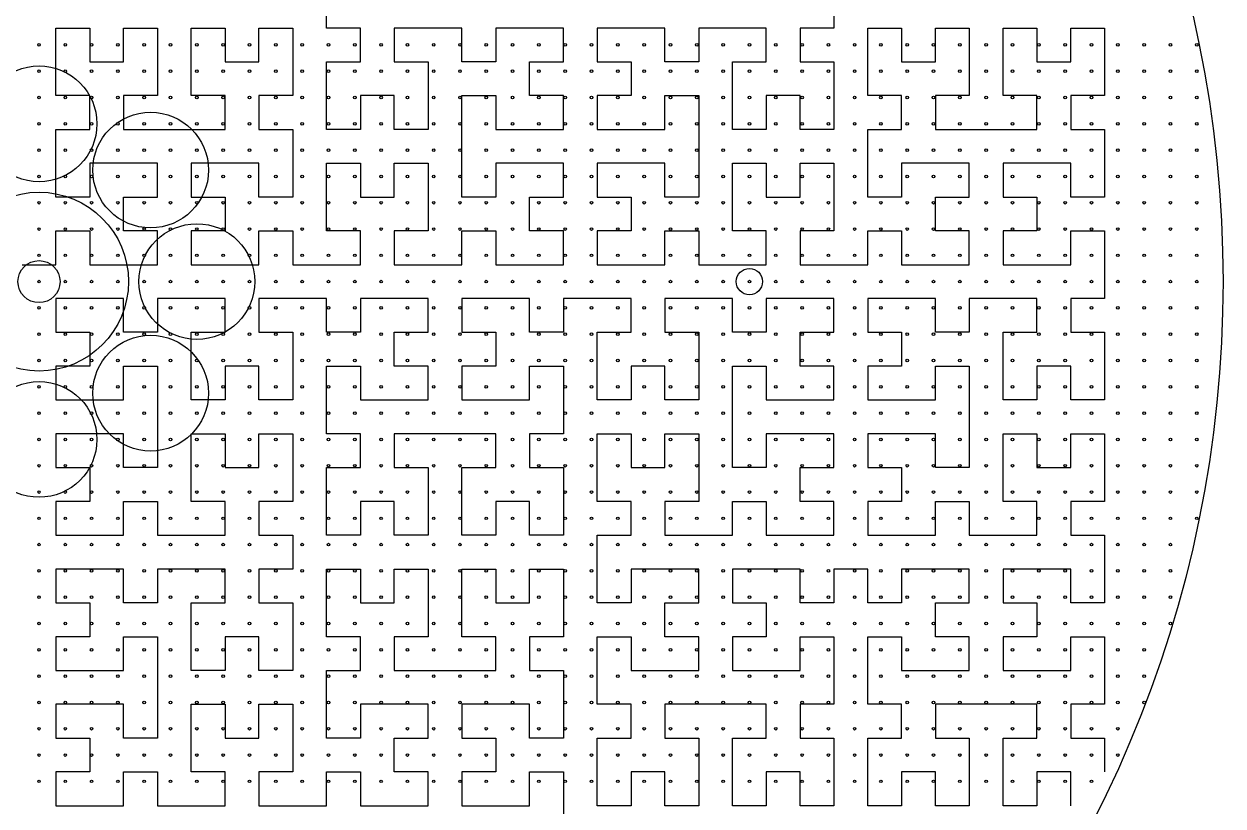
# Model space of a CAD drawing. Header units: metres. Extents: x -225 to 225, y -225 to 225.
# Drawn here: x -2.9 to 225, y -99.7 to 49 of the extents above; entities that cross this region are included whole.
import ezdxf

# ---------------------------------------------------------------- set-up
doc = ezdxf.new("R2010")
doc.units = ezdxf.units.M

msp = doc.modelspace()

# ---------------------------------------------------------------- linework, layer by layer
at = {"layer": 'CHANNELS'}
for p, q in [((54.64, 48.21), (54.64, 54.64)), ((151.07, 54.64), (151.07, 48.21)), ((3.21, 41.79), (3.21, 48.21)), ((3.21, 48.21), (9.64, 48.21)), ((9.64, 48.21), (9.64, 41.79)), ((16.07, 41.79), (16.07, 48.21)), ((16.07, 48.21), (22.5, 48.21)), ((22.5, 48.21), (22.5, 41.79)), ((28.93, 41.79), (28.93, 48.21)), ((28.93, 48.21), (35.36, 48.21)), ((35.36, 48.21), (35.36, 41.79)), ((41.79, 41.79), (41.79, 48.21)), ((41.79, 48.21), (48.21, 48.21)), ((48.21, 48.21), (48.21, 41.79)), ((61.07, 48.21), (54.64, 48.21)), ((61.07, 41.79), (61.07, 48.21)), ((73.93, 48.21), (67.5, 48.21)), ((67.5, 48.21), (67.5, 41.79)), ((80.36, 48.21), (73.93, 48.21)), ((80.36, 41.79), (80.36, 48.21)), ((93.21, 48.21), (86.79, 48.21)), ((86.79, 48.21), (86.79, 41.79)), ((99.64, 48.21), (93.21, 48.21)), ((99.64, 41.79), (99.64, 48.21)), ((112.5, 48.21), (106.07, 48.21)), ((106.07, 48.21), (106.07, 41.79)), ((118.93, 48.21), (112.5, 48.21)), ((118.93, 41.79), (118.93, 48.21)), ((131.79, 48.21), (125.36, 48.21)), ((125.36, 48.21), (125.36, 41.79)), ((138.21, 48.21), (131.79, 48.21)), ((138.21, 41.79), (138.21, 48.21)), ((151.07, 48.21), (144.64, 48.21)), ((144.64, 48.21), (144.64, 41.79)), ((157.5, 41.79), (157.5, 48.21)), ((157.5, 48.21), (163.93, 48.21)), ((163.93, 48.21), (163.93, 41.79)), ((170.36, 41.79), (170.36, 48.21)), ((170.36, 48.21), (176.79, 48.21)), ((176.79, 48.21), (176.79, 41.79)), ((183.21, 41.79), (183.21, 48.21)), ((183.21, 48.21), (189.64, 48.21)), ((189.64, 48.21), (189.64, 41.79)), ((196.07, 41.79), (196.07, 48.21)), ((196.07, 48.21), (202.5, 48.21)), ((202.5, 48.21), (202.5, 41.79)), ((3.21, 35.36), (3.21, 41.79)), ((9.64, 41.79), (16.07, 41.79)), ((22.5, 41.79), (22.5, 35.36)), ((28.93, 35.36), (28.93, 41.79)), ((35.36, 41.79), (41.79, 41.79)), ((48.21, 41.79), (48.21, 35.36)), ((54.64, 35.36), (54.64, 41.79)), ((54.64, 41.79), (61.07, 41.79)), ((67.5, 41.79), (73.93, 41.79)), ((73.93, 41.79), (73.93, 35.36)), ((86.79, 41.79), (80.36, 41.79)), ((93.21, 35.36), (93.21, 41.79)), ((93.21, 41.79), (99.64, 41.79)), ((106.07, 41.79), (112.5, 41.79)), ((112.5, 41.79), (112.5, 35.36)), ((125.36, 41.79), (118.93, 41.79)), ((131.79, 35.36), (131.79, 41.79)), ((131.79, 41.79), (138.21, 41.79)), ((144.64, 41.79), (151.07, 41.79)), ((151.07, 41.79), (151.07, 35.36)), ((157.5, 35.36), (157.5, 41.79)), ((163.93, 41.79), (170.36, 41.79)), ((176.79, 41.79), (176.79, 35.36)), ((183.21, 35.36), (183.21, 41.79)), ((189.64, 41.79), (196.07, 41.79)), ((202.5, 41.79), (202.5, 35.36)), ((9.64, 35.36), (3.21, 35.36)), ((9.64, 28.93), (9.64, 35.36)), ((22.5, 35.36), (16.07, 35.36)), ((16.07, 35.36), (16.07, 28.93)), ((35.36, 35.36), (28.93, 35.36)), ((35.36, 28.93), (35.36, 35.36)), ((48.21, 35.36), (41.79, 35.36)), ((41.79, 35.36), (41.79, 28.93)), ((54.64, 28.93), (54.64, 35.36)), ((67.5, 35.36), (61.07, 35.36)), ((61.07, 35.36), (61.07, 28.93)), ((67.5, 28.93), (67.5, 35.36)), ((73.93, 35.36), (73.93, 28.93)), ((80.36, 28.93), (80.36, 35.36)), ((80.36, 35.36), (86.79, 35.36)), ((86.79, 35.36), (86.79, 28.93)), ((99.64, 35.36), (93.21, 35.36)), ((99.64, 28.93), (99.64, 35.36)), ((112.5, 35.36), (106.07, 35.36)), ((106.07, 35.36), (106.07, 28.93)), ((118.93, 28.93), (118.93, 35.36)), ((118.93, 35.36), (125.36, 35.36)), ((125.36, 35.36), (125.36, 28.93)), ((131.79, 28.93), (131.79, 35.36)), ((144.64, 35.36), (138.21, 35.36)), ((138.21, 35.36), (138.21, 28.93)), ((144.64, 28.93), (144.64, 35.36)), ((151.07, 35.36), (151.07, 28.93)), ((163.93, 35.36), (157.5, 35.36)), ((163.93, 28.93), (163.93, 35.36)), ((176.79, 35.36), (170.36, 35.36)), ((170.36, 35.36), (170.36, 28.93)), ((189.64, 35.36), (183.21, 35.36)), ((189.64, 28.93), (189.64, 35.36)), ((202.5, 35.36), (196.07, 35.36)), ((196.07, 35.36), (196.07, 28.93)), ((3.21, 22.5), (3.21, 28.93)), ((3.21, 28.93), (9.64, 28.93)), ((16.07, 28.93), (22.5, 28.93)), ((22.5, 28.93), (28.93, 28.93)), ((28.93, 28.93), (35.36, 28.93)), ((41.79, 28.93), (48.21, 28.93)), ((48.21, 28.93), (48.21, 22.5)), ((61.07, 28.93), (54.64, 28.93)), ((73.93, 28.93), (67.5, 28.93)), ((80.36, 22.5), (80.36, 28.93)), ((86.79, 28.93), (93.21, 28.93)), ((93.21, 28.93), (99.64, 28.93)), ((106.07, 28.93), (112.5, 28.93)), ((112.5, 28.93), (118.93, 28.93)), ((125.36, 28.93), (125.36, 22.5)), ((138.21, 28.93), (131.79, 28.93)), ((151.07, 28.93), (144.64, 28.93)), ((157.5, 22.5), (157.5, 28.93)), ((157.5, 28.93), (163.93, 28.93)), ((170.36, 28.93), (176.79, 28.93)), ((176.79, 28.93), (183.21, 28.93)), ((183.21, 28.93), (189.64, 28.93)), ((196.07, 28.93), (202.5, 28.93)), ((202.5, 28.93), (202.5, 22.5)), ((3.21, 16.07), (3.21, 22.5)), ((16.07, 22.5), (9.64, 22.5)), ((9.64, 22.5), (9.64, 16.07)), ((22.5, 22.5), (16.07, 22.5)), ((22.5, 16.07), (22.5, 22.5)), ((35.36, 22.5), (28.93, 22.5)), ((28.93, 22.5), (28.93, 16.07)), ((41.79, 22.5), (35.36, 22.5)), ((41.79, 16.07), (41.79, 22.5)), ((48.21, 22.5), (48.21, 16.07)), ((54.64, 16.07), (54.64, 22.5)), ((54.64, 22.5), (61.07, 22.5)), ((61.07, 22.5), (61.07, 16.07)), ((67.5, 16.07), (67.5, 22.5)), ((67.5, 22.5), (73.93, 22.5)), ((73.93, 22.5), (73.93, 16.07)), ((80.36, 16.07), (80.36, 22.5)), ((93.21, 22.5), (86.79, 22.5)), ((86.79, 22.5), (86.79, 16.07)), ((99.64, 22.5), (93.21, 22.5)), ((99.64, 16.07), (99.64, 22.5)), ((112.5, 22.5), (106.07, 22.5)), ((106.07, 22.5), (106.07, 16.07)), ((118.93, 22.5), (112.5, 22.5)), ((118.93, 16.07), (118.93, 22.5)), ((125.36, 22.5), (125.36, 16.07)), ((131.79, 16.07), (131.79, 22.5)), ((131.79, 22.5), (138.21, 22.5)), ((138.21, 22.5), (138.21, 16.07)), ((144.64, 16.07), (144.64, 22.5)), ((144.64, 22.5), (151.07, 22.5)), ((151.07, 22.5), (151.07, 16.07)), ((157.5, 16.07), (157.5, 22.5)), ((170.36, 22.5), (163.93, 22.5)), ((163.93, 22.5), (163.93, 16.07)), ((176.79, 22.5), (170.36, 22.5)), ((176.79, 16.07), (176.79, 22.5)), ((189.64, 22.5), (183.21, 22.5)), ((183.21, 22.5), (183.21, 16.07)), ((196.07, 22.5), (189.64, 22.5)), ((196.07, 16.07), (196.07, 22.5)), ((202.5, 22.5), (202.5, 16.07)), ((9.64, 16.07), (3.21, 16.07)), ((16.07, 9.64), (16.07, 16.07)), ((16.07, 16.07), (22.5, 16.07)), ((28.93, 16.07), (35.36, 16.07)), ((35.36, 16.07), (35.36, 9.64)), ((48.21, 16.07), (41.79, 16.07)), ((54.64, 9.64), (54.64, 16.07)), ((61.07, 16.07), (67.5, 16.07)), ((73.93, 16.07), (73.93, 9.64)), ((86.79, 16.07), (80.36, 16.07)), ((93.21, 9.64), (93.21, 16.07)), ((93.21, 16.07), (99.64, 16.07)), ((106.07, 16.07), (112.5, 16.07)), ((112.5, 16.07), (112.5, 9.64)), ((125.36, 16.07), (118.93, 16.07)), ((131.79, 9.64), (131.79, 16.07)), ((138.21, 16.07), (144.64, 16.07)), ((151.07, 16.07), (151.07, 9.64)), ((163.93, 16.07), (157.5, 16.07)), ((170.36, 9.64), (170.36, 16.07)), ((170.36, 16.07), (176.79, 16.07)), ((183.21, 16.07), (189.64, 16.07)), ((189.64, 16.07), (189.64, 9.64)), ((202.5, 16.07), (196.07, 16.07)), ((3.21, 3.21), (3.21, 9.64)), ((3.21, 9.64), (9.64, 9.64)), ((9.64, 9.64), (9.64, 3.21)), ((22.5, 9.64), (16.07, 9.64)), ((22.5, 3.21), (22.5, 9.64)), ((35.36, 9.64), (28.93, 9.64)), ((28.93, 9.64), (28.93, 3.21)), ((41.79, 3.21), (41.79, 9.64)), ((41.79, 9.64), (48.21, 9.64)), ((48.21, 9.64), (48.21, 3.21)), ((61.07, 9.64), (54.64, 9.64)), ((61.07, 3.21), (61.07, 9.64)), ((73.93, 9.64), (67.5, 9.64)), ((67.5, 9.64), (67.5, 3.21)), ((80.36, 3.21), (80.36, 9.64)), ((80.36, 9.64), (86.79, 9.64)), ((86.79, 9.64), (86.79, 3.21)), ((99.64, 9.64), (93.21, 9.64)), ((99.64, 3.21), (99.64, 9.64)), ((112.5, 9.64), (106.07, 9.64)), ((106.07, 9.64), (106.07, 3.21)), ((118.93, 3.21), (118.93, 9.64)), ((118.93, 9.64), (125.36, 9.64)), ((125.36, 9.64), (125.36, 3.21)), ((138.21, 9.64), (131.79, 9.64)), ((138.21, 3.21), (138.21, 9.64)), ((151.07, 9.64), (144.64, 9.64)), ((144.64, 9.64), (144.64, 3.21)), ((157.5, 3.21), (157.5, 9.64)), ((157.5, 9.64), (163.93, 9.64)), ((163.93, 9.64), (163.93, 3.21)), ((176.79, 9.64), (170.36, 9.64)), ((176.79, 3.21), (176.79, 9.64)), ((189.64, 9.64), (183.21, 9.64)), ((183.21, 9.64), (183.21, 3.21)), ((196.07, 3.21), (196.07, 9.64)), ((196.07, 9.64), (202.5, 9.64)), ((202.5, 9.64), (202.5, 3.21)), ((-3.21, 3.21), (3.21, 3.21)), ((9.64, 3.21), (16.07, 3.21)), ((16.07, 3.21), (22.5, 3.21)), ((28.93, 3.21), (35.36, 3.21)), ((35.36, 3.21), (41.79, 3.21)), ((48.21, 3.21), (54.64, 3.21)), ((54.64, 3.21), (61.07, 3.21)), ((67.5, 3.21), (73.93, 3.21)), ((73.93, 3.21), (80.36, 3.21)), ((86.79, 3.21), (93.21, 3.21)), ((93.21, 3.21), (99.64, 3.21)), ((106.07, 3.21), (112.5, 3.21)), ((112.5, 3.21), (118.93, 3.21)), ((125.36, 3.21), (131.79, 3.21)), ((131.79, 3.21), (138.21, 3.21)), ((144.64, 3.21), (151.07, 3.21)), ((151.07, 3.21), (157.5, 3.21)), ((163.93, 3.21), (170.36, 3.21)), ((170.36, 3.21), (176.79, 3.21)), ((183.21, 3.21), (189.64, 3.21)), ((189.64, 3.21), (196.07, 3.21)), ((202.5, 3.21), (202.5, -3.21)), ((9.64, -3.21), (3.21, -3.21)), ((3.21, -3.21), (3.21, -9.64)), ((16.07, -3.21), (9.64, -3.21)), ((16.07, -9.64), (16.07, -3.21)), ((28.93, -3.21), (22.5, -3.21)), ((22.5, -3.21), (22.5, -9.64)), ((35.36, -3.21), (28.93, -3.21)), ((35.36, -9.64), (35.36, -3.21)), ((48.21, -3.21), (41.79, -3.21)), ((41.79, -3.21), (41.79, -9.64)), ((54.64, -3.21), (48.21, -3.21)), ((54.64, -9.64), (54.64, -3.21)), ((67.5, -3.21), (61.07, -3.21)), ((61.07, -3.21), (61.07, -9.64)), ((73.93, -3.21), (67.5, -3.21)), ((73.93, -9.64), (73.93, -3.21)), ((86.79, -3.21), (80.36, -3.21)), ((80.36, -3.21), (80.36, -9.64)), ((93.21, -3.21), (86.79, -3.21)), ((93.21, -9.64), (93.21, -3.21)), ((106.07, -3.21), (99.64, -3.21)), ((99.64, -3.21), (99.64, -9.64)), ((112.5, -3.21), (106.07, -3.21)), ((112.5, -9.64), (112.5, -3.21)), ((125.36, -3.21), (118.93, -3.21)), ((118.93, -3.21), (118.93, -9.64)), ((131.79, -3.21), (125.36, -3.21)), ((131.79, -9.64), (131.79, -3.21)), ((144.64, -3.21), (138.21, -3.21)), ((138.21, -3.21), (138.21, -9.64)), ((151.07, -3.21), (144.64, -3.21)), ((151.07, -9.64), (151.07, -3.21)), ((163.93, -3.21), (157.5, -3.21)), ((157.5, -3.21), (157.5, -9.64)), ((170.36, -3.21), (163.93, -3.21)), ((170.36, -9.64), (170.36, -3.21)), ((183.21, -3.21), (176.79, -3.21)), ((176.79, -3.21), (176.79, -9.64)), ((189.64, -3.21), (183.21, -3.21)), ((189.64, -9.64), (189.64, -3.21)), ((202.5, -3.21), (196.07, -3.21)), ((196.07, -3.21), (196.07, -9.64)), ((3.21, -9.64), (9.64, -9.64)), ((9.64, -9.64), (9.64, -16.07)), ((22.5, -9.64), (16.07, -9.64)), ((28.93, -16.07), (28.93, -9.64)), ((28.93, -9.64), (35.36, -9.64)), ((41.79, -9.64), (48.21, -9.64)), ((48.21, -9.64), (48.21, -16.07)), ((61.07, -9.64), (54.64, -9.64)), ((67.5, -16.07), (67.5, -9.64)), ((67.5, -9.64), (73.93, -9.64)), ((80.36, -9.64), (86.79, -9.64)), ((86.79, -9.64), (86.79, -16.07)), ((99.64, -9.64), (93.21, -9.64)), ((106.07, -16.07), (106.07, -9.64)), ((106.07, -9.64), (112.5, -9.64)), ((118.93, -9.64), (125.36, -9.64)), ((125.36, -9.64), (125.36, -16.07)), ((138.21, -9.64), (131.79, -9.64)), ((144.64, -16.07), (144.64, -9.64)), ((144.64, -9.64), (151.07, -9.64)), ((157.5, -9.64), (163.93, -9.64)), ((163.93, -9.64), (163.93, -16.07)), ((176.79, -9.64), (170.36, -9.64)), ((183.21, -16.07), (183.21, -9.64)), ((183.21, -9.64), (189.64, -9.64)), ((196.07, -9.64), (202.5, -9.64)), ((202.5, -9.64), (202.5, -16.07)), ((9.64, -16.07), (3.21, -16.07)), ((3.21, -16.07), (3.21, -22.5)), ((16.07, -22.5), (16.07, -16.07)), ((16.07, -16.07), (22.5, -16.07)), ((22.5, -16.07), (22.5, -22.5)), ((28.93, -22.5), (28.93, -16.07)), ((41.79, -16.07), (35.36, -16.07)), ((35.36, -16.07), (35.36, -22.5)), ((41.79, -22.5), (41.79, -16.07)), ((48.21, -16.07), (48.21, -22.5)), ((54.64, -22.5), (54.64, -16.07)), ((54.64, -16.07), (61.07, -16.07)), ((61.07, -16.07), (61.07, -22.5)), ((73.93, -16.07), (67.5, -16.07)), ((73.93, -22.5), (73.93, -16.07)), ((86.79, -16.07), (80.36, -16.07)), ((80.36, -16.07), (80.36, -22.5)), ((93.21, -22.5), (93.21, -16.07)), ((93.21, -16.07), (99.64, -16.07)), ((99.64, -16.07), (99.64, -22.5)), ((106.07, -22.5), (106.07, -16.07)), ((118.93, -16.07), (112.5, -16.07)), ((112.5, -16.07), (112.5, -22.5)), ((118.93, -22.5), (118.93, -16.07)), ((125.36, -16.07), (125.36, -22.5)), ((131.79, -22.5), (131.79, -16.07)), ((131.79, -16.07), (138.21, -16.07)), ((138.21, -16.07), (138.21, -22.5)), ((151.07, -16.07), (144.64, -16.07)), ((151.07, -22.5), (151.07, -16.07)), ((163.93, -16.07), (157.5, -16.07)), ((157.5, -16.07), (157.5, -22.5)), ((170.36, -22.5), (170.36, -16.07)), ((170.36, -16.07), (176.79, -16.07)), ((176.79, -16.07), (176.79, -22.5)), ((183.21, -22.5), (183.21, -16.07)), ((196.07, -16.07), (189.64, -16.07)), ((189.64, -16.07), (189.64, -22.5)), ((196.07, -22.5), (196.07, -16.07)), ((202.5, -16.07), (202.5, -22.5)), ((3.21, -22.5), (9.64, -22.5)), ((9.64, -22.5), (16.07, -22.5)), ((22.5, -22.5), (22.5, -28.93)), ((35.36, -22.5), (28.93, -22.5)), ((48.21, -22.5), (41.79, -22.5)), ((54.64, -28.93), (54.64, -22.5)), ((61.07, -22.5), (67.5, -22.5)), ((67.5, -22.5), (73.93, -22.5)), ((80.36, -22.5), (86.79, -22.5)), ((86.79, -22.5), (93.21, -22.5)), ((99.64, -22.5), (99.64, -28.93)), ((112.5, -22.5), (106.07, -22.5)), ((125.36, -22.5), (118.93, -22.5)), ((131.79, -28.93), (131.79, -22.5)), ((138.21, -22.5), (144.64, -22.5)), ((144.64, -22.5), (151.07, -22.5)), ((157.5, -22.5), (163.93, -22.5)), ((163.93, -22.5), (170.36, -22.5)), ((176.79, -22.5), (176.79, -28.93)), ((189.64, -22.5), (183.21, -22.5)), ((202.5, -22.5), (196.07, -22.5)), ((9.64, -28.93), (3.21, -28.93)), ((3.21, -28.93), (3.21, -35.36)), ((16.07, -28.93), (9.64, -28.93)), ((16.07, -35.36), (16.07, -28.93)), ((22.5, -28.93), (22.5, -35.36)), ((28.93, -35.36), (28.93, -28.93)), ((28.93, -28.93), (35.36, -28.93)), ((35.36, -28.93), (35.36, -35.36)), ((41.79, -35.36), (41.79, -28.93)), ((41.79, -28.93), (48.21, -28.93)), ((48.21, -28.93), (48.21, -35.36)), ((61.07, -28.93), (54.64, -28.93)), ((61.07, -35.36), (61.07, -28.93)), ((73.93, -28.93), (67.5, -28.93)), ((67.5, -28.93), (67.5, -35.36)), ((80.36, -28.93), (73.93, -28.93)), ((86.79, -28.93), (80.36, -28.93)), ((86.79, -35.36), (86.79, -28.93)), ((99.64, -28.93), (93.21, -28.93)), ((93.21, -28.93), (93.21, -35.36)), ((106.07, -35.36), (106.07, -28.93)), ((106.07, -28.93), (112.5, -28.93)), ((112.5, -28.93), (112.5, -35.36)), ((118.93, -35.36), (118.93, -28.93)), ((118.93, -28.93), (125.36, -28.93)), ((125.36, -28.93), (125.36, -35.36)), ((131.79, -35.36), (131.79, -28.93)), ((144.64, -28.93), (138.21, -28.93)), ((138.21, -28.93), (138.21, -35.36)), ((151.07, -28.93), (144.64, -28.93)), ((151.07, -35.36), (151.07, -28.93)), ((163.93, -28.93), (157.5, -28.93)), ((157.5, -28.93), (157.5, -35.36)), ((170.36, -28.93), (163.93, -28.93)), ((170.36, -35.36), (170.36, -28.93)), ((176.79, -28.93), (176.79, -35.36)), ((183.21, -35.36), (183.21, -28.93)), ((183.21, -28.93), (189.64, -28.93)), ((189.64, -28.93), (189.64, -35.36)), ((196.07, -35.36), (196.07, -28.93)), ((196.07, -28.93), (202.5, -28.93)), ((202.5, -28.93), (202.5, -35.36)), ((3.21, -35.36), (9.64, -35.36)), ((9.64, -35.36), (9.64, -41.79)), ((22.5, -35.36), (16.07, -35.36)), ((28.93, -41.79), (28.93, -35.36)), ((35.36, -35.36), (41.79, -35.36)), ((48.21, -35.36), (48.21, -41.79)), ((54.64, -41.79), (54.64, -35.36)), ((54.64, -35.36), (61.07, -35.36)), ((67.5, -35.36), (73.93, -35.36)), ((73.93, -35.36), (73.93, -41.79)), ((80.36, -41.79), (80.36, -35.36)), ((80.36, -35.36), (86.79, -35.36)), ((93.21, -35.36), (99.64, -35.36)), ((99.64, -35.36), (99.64, -41.79)), ((106.07, -41.79), (106.07, -35.36)), ((112.5, -35.36), (118.93, -35.36)), ((125.36, -35.36), (125.36, -41.79)), ((138.21, -35.36), (131.79, -35.36)), ((144.64, -41.79), (144.64, -35.36)), ((144.64, -35.36), (151.07, -35.36)), ((157.5, -35.36), (163.93, -35.36)), ((163.93, -35.36), (163.93, -41.79)), ((176.79, -35.36), (170.36, -35.36)), ((183.21, -41.79), (183.21, -35.36)), ((189.64, -35.36), (196.07, -35.36)), ((202.5, -35.36), (202.5, -41.79)), ((9.64, -41.79), (3.21, -41.79)), ((3.21, -41.79), (3.21, -48.21)), ((16.07, -48.21), (16.07, -41.79)), ((16.07, -41.79), (22.5, -41.79)), ((22.5, -41.79), (22.5, -48.21)), ((35.36, -41.79), (28.93, -41.79)), ((35.36, -48.21), (35.36, -41.79)), ((48.21, -41.79), (41.79, -41.79)), ((41.79, -41.79), (41.79, -48.21)), ((54.64, -48.21), (54.64, -41.79)), ((67.5, -41.79), (61.07, -41.79)), ((61.07, -41.79), (61.07, -48.21)), ((67.5, -48.21), (67.5, -41.79)), ((73.93, -41.79), (73.93, -48.21)), ((80.36, -48.21), (80.36, -41.79)), ((93.21, -41.79), (86.79, -41.79)), ((86.79, -41.79), (86.79, -48.21)), ((93.21, -48.21), (93.21, -41.79)), ((99.64, -41.79), (99.64, -48.21)), ((112.5, -41.79), (106.07, -41.79)), ((112.5, -48.21), (112.5, -41.79)), ((125.36, -41.79), (118.93, -41.79)), ((118.93, -41.79), (118.93, -48.21)), ((131.79, -48.21), (131.79, -41.79)), ((131.79, -41.79), (138.21, -41.79)), ((138.21, -41.79), (138.21, -48.21)), ((151.07, -41.79), (144.64, -41.79)), ((151.07, -48.21), (151.07, -41.79)), ((163.93, -41.79), (157.5, -41.79)), ((157.5, -41.79), (157.5, -48.21)), ((170.36, -48.21), (170.36, -41.79)), ((170.36, -41.79), (176.79, -41.79)), ((176.79, -41.79), (176.79, -48.21)), ((189.64, -41.79), (183.21, -41.79)), ((189.64, -48.21), (189.64, -41.79)), ((202.5, -41.79), (196.07, -41.79)), ((196.07, -41.79), (196.07, -48.21)), ((3.21, -48.21), (9.64, -48.21)), ((9.64, -48.21), (16.07, -48.21)), ((22.5, -48.21), (28.93, -48.21)), ((28.93, -48.21), (35.36, -48.21)), ((41.79, -48.21), (48.21, -48.21)), ((48.21, -48.21), (48.21, -54.64)), ((61.07, -48.21), (54.64, -48.21)), ((73.93, -48.21), (67.5, -48.21)), ((86.79, -48.21), (80.36, -48.21)), ((99.64, -48.21), (93.21, -48.21)), ((106.07, -54.64), (106.07, -48.21)), ((106.07, -48.21), (112.5, -48.21)), ((118.93, -48.21), (125.36, -48.21)), ((125.36, -48.21), (131.79, -48.21)), ((138.21, -48.21), (144.64, -48.21)), ((144.64, -48.21), (151.07, -48.21)), ((157.5, -48.21), (163.93, -48.21)), ((163.93, -48.21), (170.36, -48.21)), ((176.79, -48.21), (183.21, -48.21)), ((183.21, -48.21), (189.64, -48.21)), ((196.07, -48.21), (202.5, -48.21)), ((202.5, -48.21), (202.5, -54.64)), ((9.64, -54.64), (3.21, -54.64)), ((3.21, -54.64), (3.21, -61.07)), ((16.07, -54.64), (9.64, -54.64)), ((16.07, -61.07), (16.07, -54.64)), ((28.93, -54.64), (22.5, -54.64)), ((22.5, -54.64), (22.5, -61.07)), ((35.36, -54.64), (28.93, -54.64)), ((35.36, -61.07), (35.36, -54.64)), ((48.21, -54.64), (41.79, -54.64)), ((41.79, -54.64), (41.79, -61.07)), ((54.64, -61.07), (54.64, -54.64)), ((54.64, -54.64), (61.07, -54.64)), ((61.07, -54.64), (61.07, -61.07)), ((67.5, -61.07), (67.5, -54.64)), ((67.5, -54.64), (73.93, -54.64)), ((73.93, -54.64), (73.93, -61.07)), ((80.36, -61.07), (80.36, -54.64)), ((80.36, -54.64), (86.79, -54.64)), ((86.79, -54.64), (86.79, -61.07)), ((93.21, -61.07), (93.21, -54.64)), ((93.21, -54.64), (99.64, -54.64)), ((99.64, -54.64), (99.64, -61.07)), ((106.07, -61.07), (106.07, -54.64)), ((118.93, -54.64), (112.5, -54.64)), ((112.5, -54.64), (112.5, -61.07)), ((125.36, -54.64), (118.93, -54.64)), ((125.36, -61.07), (125.36, -54.64)), ((138.21, -54.64), (131.79, -54.64)), ((131.79, -54.64), (131.79, -61.07)), ((144.64, -54.64), (138.21, -54.64)), ((144.64, -61.07), (144.64, -54.64)), ((157.5, -54.64), (151.07, -54.64)), ((151.07, -54.64), (151.07, -61.07)), ((157.5, -61.07), (157.5, -54.64)), ((170.36, -54.64), (163.93, -54.64)), ((163.93, -54.64), (163.93, -61.07)), ((176.79, -54.64), (170.36, -54.64)), ((176.79, -61.07), (176.79, -54.64)), ((189.64, -54.64), (183.21, -54.64)), ((183.21, -54.64), (183.21, -61.07)), ((196.07, -54.64), (189.64, -54.64)), ((196.07, -61.07), (196.07, -54.64)), ((202.5, -54.64), (202.5, -61.07)), ((3.21, -61.07), (9.64, -61.07)), ((9.64, -61.07), (9.64, -67.5)), ((22.5, -61.07), (16.07, -61.07)), ((28.93, -67.5), (28.93, -61.07)), ((28.93, -61.07), (35.36, -61.07)), ((41.79, -61.07), (48.21, -61.07)), ((48.21, -61.07), (48.21, -67.5)), ((54.64, -67.5), (54.64, -61.07)), ((61.07, -61.07), (67.5, -61.07)), ((73.93, -61.07), (73.93, -67.5)), ((80.36, -67.5), (80.36, -61.07)), ((86.79, -61.07), (93.21, -61.07)), ((99.64, -61.07), (99.64, -67.5)), ((112.5, -61.07), (106.07, -61.07)), ((118.93, -67.5), (118.93, -61.07)), ((118.93, -61.07), (125.36, -61.07)), ((131.79, -61.07), (138.21, -61.07)), ((138.21, -61.07), (138.21, -67.5)), ((151.07, -61.07), (144.64, -61.07)), ((163.93, -61.07), (157.5, -61.07)), ((170.36, -67.5), (170.36, -61.07)), ((170.36, -61.07), (176.79, -61.07)), ((183.21, -61.07), (189.64, -61.07)), ((189.64, -61.07), (189.64, -67.5)), ((202.5, -61.07), (196.07, -61.07)), ((9.64, -67.5), (3.21, -67.5)), ((3.21, -67.5), (3.21, -73.93)), ((16.07, -73.93), (16.07, -67.5)), ((16.07, -67.5), (22.5, -67.5)), ((22.5, -67.5), (22.5, -73.93)), ((28.93, -73.93), (28.93, -67.5)), ((41.79, -67.5), (35.36, -67.5)), ((35.36, -67.5), (35.36, -73.93)), ((41.79, -73.93), (41.79, -67.5)), ((48.21, -67.5), (48.21, -73.93)), ((61.07, -67.5), (54.64, -67.5)), ((61.07, -73.93), (61.07, -67.5)), ((73.93, -67.5), (67.5, -67.5)), ((67.5, -67.5), (67.5, -73.93)), ((86.79, -67.5), (80.36, -67.5)), ((86.79, -73.93), (86.79, -67.5)), ((99.64, -67.5), (93.21, -67.5)), ((93.21, -67.5), (93.21, -73.93)), ((106.07, -73.93), (106.07, -67.5)), ((106.07, -67.5), (112.5, -67.5)), ((112.5, -67.5), (112.5, -73.93)), ((125.36, -67.5), (118.93, -67.5)), ((125.36, -73.93), (125.36, -67.5)), ((138.21, -67.5), (131.79, -67.5)), ((131.79, -67.5), (131.79, -73.93)), ((144.64, -73.93), (144.64, -67.5)), ((144.64, -67.5), (151.07, -67.5)), ((151.07, -67.5), (151.07, -73.93)), ((157.5, -73.93), (157.5, -67.5)), ((157.5, -67.5), (163.93, -67.5)), ((163.93, -67.5), (163.93, -73.93)), ((176.79, -67.5), (170.36, -67.5)), ((176.79, -73.93), (176.79, -67.5)), ((189.64, -67.5), (183.21, -67.5)), ((183.21, -67.5), (183.21, -73.93)), ((196.07, -73.93), (196.07, -67.5)), ((196.07, -67.5), (202.5, -67.5)), ((202.5, -67.5), (202.5, -73.93)), ((3.21, -73.93), (9.64, -73.93)), ((9.64, -73.93), (16.07, -73.93)), ((22.5, -73.93), (22.5, -80.36)), ((35.36, -73.93), (28.93, -73.93)), ((48.21, -73.93), (41.79, -73.93)), ((54.64, -80.36), (54.64, -73.93)), ((54.64, -73.93), (61.07, -73.93)), ((67.5, -73.93), (73.93, -73.93)), ((73.93, -73.93), (80.36, -73.93)), ((80.36, -73.93), (86.79, -73.93)), ((93.21, -73.93), (99.64, -73.93)), ((99.64, -73.93), (99.64, -80.36)), ((106.07, -80.36), (106.07, -73.93)), ((112.5, -73.93), (118.93, -73.93)), ((118.93, -73.93), (125.36, -73.93)), ((131.79, -73.93), (138.21, -73.93)), ((138.21, -73.93), (144.64, -73.93)), ((151.07, -73.93), (151.07, -80.36)), ((157.5, -80.36), (157.5, -73.93)), ((163.93, -73.93), (170.36, -73.93)), ((170.36, -73.93), (176.79, -73.93)), ((183.21, -73.93), (189.64, -73.93)), ((189.64, -73.93), (196.07, -73.93)), ((202.5, -73.93), (202.5, -80.36)), ((9.64, -80.36), (3.21, -80.36)), ((3.21, -80.36), (3.21, -86.79)), ((16.07, -80.36), (9.64, -80.36)), ((16.07, -86.79), (16.07, -80.36)), ((22.5, -80.36), (22.5, -86.79)), ((28.93, -86.79), (28.93, -80.36)), ((28.93, -80.36), (35.36, -80.36)), ((35.36, -80.36), (35.36, -86.79)), ((41.79, -86.79), (41.79, -80.36)), ((41.79, -80.36), (48.21, -80.36)), ((48.21, -80.36), (48.21, -86.79)), ((54.64, -86.79), (54.64, -80.36)), ((67.5, -80.36), (61.07, -80.36)), ((61.07, -80.36), (61.07, -86.79)), ((73.93, -80.36), (67.5, -80.36)), ((73.93, -86.79), (73.93, -80.36)), ((86.79, -80.36), (80.36, -80.36)), ((80.36, -80.36), (80.36, -86.79)), ((93.21, -80.36), (86.79, -80.36)), ((93.21, -86.79), (93.21, -80.36)), ((99.64, -80.36), (99.64, -86.79)), ((112.5, -80.36), (106.07, -80.36)), ((112.5, -86.79), (112.5, -80.36)), ((125.36, -80.36), (118.93, -80.36)), ((118.93, -80.36), (118.93, -86.79)), ((131.79, -80.36), (125.36, -80.36)), ((138.21, -80.36), (131.79, -80.36)), ((138.21, -86.79), (138.21, -80.36)), ((151.07, -80.36), (144.64, -80.36)), ((144.64, -80.36), (144.64, -86.79)), ((163.93, -80.36), (157.5, -80.36)), ((163.93, -86.79), (163.93, -80.36)), ((176.79, -80.36), (170.36, -80.36)), ((170.36, -80.36), (170.36, -86.79)), ((183.21, -80.36), (176.79, -80.36)), ((189.64, -80.36), (183.21, -80.36)), ((189.64, -86.79), (189.64, -80.36)), ((202.5, -80.36), (196.07, -80.36)), ((196.07, -80.36), (196.07, -86.79)), ((3.21, -86.79), (9.64, -86.79)), ((9.64, -86.79), (9.64, -93.21)), ((22.5, -86.79), (16.07, -86.79)), ((28.93, -93.21), (28.93, -86.79)), ((35.36, -86.79), (41.79, -86.79)), ((48.21, -86.79), (48.21, -93.21)), ((61.07, -86.79), (54.64, -86.79)), ((67.5, -93.21), (67.5, -86.79)), ((67.5, -86.79), (73.93, -86.79)), ((80.36, -86.79), (86.79, -86.79)), ((86.79, -86.79), (86.79, -93.21)), ((99.64, -86.79), (93.21, -86.79)), ((106.07, -93.21), (106.07, -86.79)), ((106.07, -86.79), (112.5, -86.79)), ((118.93, -86.79), (125.36, -86.79)), ((125.36, -86.79), (125.36, -93.21)), ((131.79, -93.21), (131.79, -86.79)), ((131.79, -86.79), (138.21, -86.79)), ((144.64, -86.79), (151.07, -86.79)), ((151.07, -86.79), (151.07, -93.21)), ((157.5, -93.21), (157.5, -86.79)), ((157.5, -86.79), (163.93, -86.79)), ((170.36, -86.79), (176.79, -86.79)), ((176.79, -86.79), (176.79, -93.21)), ((183.21, -93.21), (183.21, -86.79)), ((183.21, -86.79), (189.64, -86.79)), ((196.07, -86.79), (202.5, -86.79)), ((202.5, -86.79), (202.5, -93.21)), ((9.64, -93.21), (3.21, -93.21)), ((3.21, -93.21), (3.21, -99.64)), ((16.07, -99.64), (16.07, -93.21)), ((16.07, -93.21), (22.5, -93.21)), ((22.5, -93.21), (22.5, -99.64)), ((35.36, -93.21), (28.93, -93.21)), ((35.36, -99.64), (35.36, -93.21)), ((48.21, -93.21), (41.79, -93.21)), ((41.79, -93.21), (41.79, -99.64)), ((54.64, -99.64), (54.64, -93.21)), ((54.64, -93.21), (61.07, -93.21)), ((61.07, -93.21), (61.07, -99.64)), ((73.93, -93.21), (67.5, -93.21)), ((73.93, -99.64), (73.93, -93.21)), ((86.79, -93.21), (80.36, -93.21)), ((80.36, -93.21), (80.36, -99.64)), ((93.21, -99.64), (93.21, -93.21)), ((93.21, -93.21), (99.64, -93.21)), ((99.64, -93.21), (99.64, -99.64)), ((106.07, -99.64), (106.07, -93.21)), ((118.93, -93.21), (112.5, -93.21)), ((112.5, -93.21), (112.5, -99.64)), ((118.93, -99.64), (118.93, -93.21)), ((125.36, -93.21), (125.36, -99.64)), ((131.79, -99.64), (131.79, -93.21)), ((144.64, -93.21), (138.21, -93.21)), ((138.21, -93.21), (138.21, -99.64)), ((144.64, -99.64), (144.64, -93.21)), ((151.07, -93.21), (151.07, -99.64)), ((157.5, -99.64), (157.5, -93.21)), ((170.36, -93.21), (163.93, -93.21)), ((163.93, -93.21), (163.93, -99.64)), ((170.36, -99.64), (170.36, -93.21)), ((176.79, -93.21), (176.79, -99.64)), ((183.21, -99.64), (183.21, -93.21)), ((196.07, -93.21), (189.64, -93.21)), ((189.64, -93.21), (189.64, -99.64)), ((196.07, -99.64), (196.07, -93.21)), ((3.21, -99.64), (9.64, -99.64)), ((9.64, -99.64), (16.07, -99.64)), ((22.5, -99.64), (28.93, -99.64)), ((28.93, -99.64), (35.36, -99.64)), ((41.79, -99.64), (48.21, -99.64)), ((48.21, -99.64), (54.64, -99.64)), ((61.07, -99.64), (67.5, -99.64)), ((67.5, -99.64), (73.93, -99.64)), ((80.36, -99.64), (86.79, -99.64)), ((86.79, -99.64), (93.21, -99.64)), ((99.64, -99.64), (99.64, -106.07)), ((112.5, -99.64), (106.07, -99.64)), ((125.36, -99.64), (118.93, -99.64)), ((138.21, -99.64), (131.79, -99.64)), ((151.07, -99.64), (144.64, -99.64)), ((163.93, -99.64), (157.5, -99.64)), ((176.79, -99.64), (170.36, -99.64)), ((189.64, -99.64), (183.21, -99.64))]:
    msp.add_line(p, q, dxfattribs=at)
at = {"layer": 'DIAMOND_ISLANDS'}
for centre, radius in [((0, 30), 11), ((21.21, 21.21), 11), ((0, 0), 17), ((30, 0), 11), ((0, 0), 4), ((135, 0), 2.5), ((135, 0), 2.5), ((135, 0), 2.5), ((135, 0), 2.5), ((21.21, -21.21), 11), ((0, -30), 11)]:
    msp.add_circle(centre, radius, dxfattribs=at)
at = {"layer": 'HEAT_PIPES'}
for centre in [(0, 45), (5, 45), (10, 45), (15, 45), (20, 45), (25, 45), (30, 45), (35, 45), (40, 45), (45, 45), (50, 45), (55, 45), (60, 45), (65, 45), (70, 45), (75, 45), (80, 45), (85, 45), (90, 45), (95, 45), (100, 45), (105, 45), (110, 45), (115, 45), (120, 45), (125, 45), (130, 45), (135, 45), (140, 45), (145, 45), (150, 45), (155, 45), (160, 45), (165, 45), (170, 45), (175, 45), (180, 45), (185, 45), (190, 45), (195, 45), (200, 45), (205, 45), (210, 45), (215, 45), (220, 45), (0, 40), (5, 40), (10, 40), (15, 40), (20, 40), (25, 40), (30, 40), (35, 40), (40, 40), (45, 40), (50, 40), (55, 40), (60, 40), (65, 40), (70, 40), (75, 40), (80, 40), (85, 40), (90, 40), (95, 40), (100, 40), (105, 40), (110, 40), (115, 40), (120, 40), (125, 40), (130, 40), (135, 40), (140, 40), (145, 40), (150, 40), (155, 40), (160, 40), (165, 40), (170, 40), (175, 40), (180, 40), (185, 40), (190, 40), (195, 40), (200, 40), (205, 40), (210, 40), (215, 40), (220, 40), (0, 35), (5, 35), (10, 35), (15, 35), (20, 35), (25, 35), (30, 35), (35, 35), (40, 35), (45, 35), (50, 35), (55, 35), (60, 35), (65, 35), (70, 35), (75, 35), (80, 35), (85, 35), (90, 35), (95, 35), (100, 35), (105, 35), (110, 35), (115, 35), (120, 35), (125, 35), (130, 35), (135, 35), (140, 35), (145, 35), (150, 35), (155, 35), (160, 35), (165, 35), (170, 35), (175, 35), (180, 35), (185, 35), (190, 35), (195, 35), (200, 35), (205, 35), (210, 35), (215, 35), (220, 35), (0, 30), (5, 30), (10, 30), (15, 30), (20, 30), (25, 30), (30, 30), (35, 30), (40, 30), (45, 30), (50, 30), (55, 30), (60, 30), (65, 30), (70, 30), (75, 30), (80, 30), (85, 30), (90, 30), (95, 30), (100, 30), (105, 30), (110, 30), (115, 30), (120, 30), (125, 30), (130, 30), (135, 30), (140, 30), (145, 30), (150, 30), (155, 30), (160, 30), (165, 30), (170, 30), (175, 30), (180, 30), (185, 30), (190, 30), (195, 30), (200, 30), (205, 30), (210, 30), (215, 30), (220, 30), (0, 25), (5, 25), (10, 25), (15, 25), (20, 25), (25, 25), (30, 25), (35, 25), (40, 25), (45, 25), (50, 25), (55, 25), (60, 25), (65, 25), (70, 25), (75, 25), (80, 25), (85, 25), (90, 25), (95, 25), (100, 25), (105, 25), (110, 25), (115, 25), (120, 25), (125, 25), (130, 25), (135, 25), (140, 25), (145, 25), (150, 25), (155, 25), (160, 25), (165, 25), (170, 25), (175, 25), (180, 25), (185, 25), (190, 25), (195, 25), (200, 25), (205, 25), (210, 25), (215, 25), (220, 25), (0, 20), (5, 20), (10, 20), (15, 20), (20, 20), (25, 20), (30, 20), (35, 20), (40, 20), (45, 20), (50, 20), (55, 20), (60, 20), (65, 20), (70, 20), (75, 20), (80, 20), (85, 20), (90, 20), (95, 20), (100, 20), (105, 20), (110, 20), (115, 20), (120, 20), (125, 20), (130, 20), (135, 20), (140, 20), (145, 20), (150, 20), (155, 20), (160, 20), (165, 20), (170, 20), (175, 20), (180, 20), (185, 20), (190, 20), (195, 20), (200, 20), (205, 20), (210, 20), (215, 20), (220, 20), (0, 15), (5, 15), (10, 15), (15, 15), (20, 15), (25, 15), (30, 15), (35, 15), (40, 15), (45, 15), (50, 15), (55, 15), (60, 15), (65, 15), (70, 15), (75, 15), (80, 15), (85, 15), (90, 15), (95, 15), (100, 15), (105, 15), (110, 15), (115, 15), (120, 15), (125, 15), (130, 15), (135, 15), (140, 15), (145, 15), (150, 15), (155, 15), (160, 15), (165, 15), (170, 15), (175, 15), (180, 15), (185, 15), (190, 15), (195, 15), (200, 15), (205, 15), (210, 15), (215, 15), (220, 15), (0, 10), (5, 10), (10, 10), (15, 10), (20, 10), (25, 10), (30, 10), (35, 10), (40, 10), (45, 10), (50, 10), (55, 10), (60, 10), (65, 10), (70, 10), (75, 10), (80, 10), (85, 10), (90, 10), (95, 10), (100, 10), (105, 10), (110, 10), (115, 10), (120, 10), (125, 10), (130, 10), (135, 10), (140, 10), (145, 10), (150, 10), (155, 10), (160, 10), (165, 10), (170, 10), (175, 10), (180, 10), (185, 10), (190, 10), (195, 10), (200, 10), (205, 10), (210, 10), (215, 10), (220, 10), (0, 5), (5, 5), (10, 5), (15, 5), (20, 5), (25, 5), (30, 5), (35, 5), (40, 5), (45, 5), (50, 5), (55, 5), (60, 5), (65, 5), (70, 5), (75, 5), (80, 5), (85, 5), (90, 5), (95, 5), (100, 5), (105, 5), (110, 5), (115, 5), (120, 5), (125, 5), (130, 5), (135, 5), (140, 5), (145, 5), (150, 5), (155, 5), (160, 5), (165, 5), (170, 5), (175, 5), (180, 5), (185, 5), (190, 5), (195, 5), (200, 5), (205, 5), (210, 5), (215, 5), (220, 5), (0, 0), (5, 0), (10, 0), (15, 0), (20, 0), (25, 0), (30, 0), (35, 0), (40, 0), (45, 0), (50, 0), (55, 0), (60, 0), (65, 0), (70, 0), (75, 0), (80, 0), (85, 0), (90, 0), (95, 0), (100, 0), (105, 0), (110, 0), (115, 0), (120, 0), (125, 0), (130, 0), (135, 0), (140, 0), (145, 0), (150, 0), (155, 0), (160, 0), (165, 0), (170, 0), (175, 0), (180, 0), (185, 0), (190, 0), (195, 0), (200, 0), (205, 0), (210, 0), (215, 0), (220, 0), (0, -5), (5, -5), (10, -5), (15, -5), (20, -5), (25, -5), (30, -5), (35, -5), (40, -5), (45, -5), (50, -5), (55, -5), (60, -5), (65, -5), (70, -5), (75, -5), (80, -5), (85, -5), (90, -5), (95, -5), (100, -5), (105, -5), (110, -5), (115, -5), (120, -5), (125, -5), (130, -5), (135, -5), (140, -5), (145, -5), (150, -5), (155, -5), (160, -5), (165, -5), (170, -5), (175, -5), (180, -5), (185, -5), (190, -5), (195, -5), (200, -5), (205, -5), (210, -5), (215, -5), (220, -5), (0, -10), (5, -10), (10, -10), (15, -10), (20, -10), (25, -10), (30, -10), (35, -10), (40, -10), (45, -10), (50, -10), (55, -10), (60, -10), (65, -10), (70, -10), (75, -10), (80, -10), (85, -10), (90, -10), (95, -10), (100, -10), (105, -10), (110, -10), (115, -10), (120, -10), (125, -10), (130, -10), (135, -10), (140, -10), (145, -10), (150, -10), (155, -10), (160, -10), (165, -10), (170, -10), (175, -10), (180, -10), (185, -10), (190, -10), (195, -10), (200, -10), (205, -10), (210, -10), (215, -10), (220, -10), (0, -15), (5, -15), (10, -15), (15, -15), (20, -15), (25, -15), (30, -15), (35, -15), (40, -15), (45, -15), (50, -15), (55, -15), (60, -15), (65, -15), (70, -15), (75, -15), (80, -15), (85, -15), (90, -15), (95, -15), (100, -15), (105, -15), (110, -15), (115, -15), (120, -15), (125, -15), (130, -15), (135, -15), (140, -15), (145, -15), (150, -15), (155, -15), (160, -15), (165, -15), (170, -15), (175, -15), (180, -15), (185, -15), (190, -15), (195, -15), (200, -15), (205, -15), (210, -15), (215, -15), (220, -15), (0, -20), (5, -20), (10, -20), (15, -20), (20, -20), (25, -20), (30, -20), (35, -20), (40, -20), (45, -20), (50, -20), (55, -20), (60, -20), (65, -20), (70, -20), (75, -20), (80, -20), (85, -20), (90, -20), (95, -20), (100, -20), (105, -20), (110, -20), (115, -20), (120, -20), (125, -20), (130, -20), (135, -20), (140, -20), (145, -20), (150, -20), (155, -20), (160, -20), (165, -20), (170, -20), (175, -20), (180, -20), (185, -20), (190, -20), (195, -20), (200, -20), (205, -20), (210, -20), (215, -20), (220, -20), (0, -25), (5, -25), (10, -25), (15, -25), (20, -25), (25, -25), (30, -25), (35, -25), (40, -25), (45, -25), (50, -25), (55, -25), (60, -25), (65, -25), (70, -25), (75, -25), (80, -25), (85, -25), (90, -25), (95, -25), (100, -25), (105, -25), (110, -25), (115, -25), (120, -25), (125, -25), (130, -25), (135, -25), (140, -25), (145, -25), (150, -25), (155, -25), (160, -25), (165, -25), (170, -25), (175, -25), (180, -25), (185, -25), (190, -25), (195, -25), (200, -25), (205, -25), (210, -25), (215, -25), (220, -25), (0, -30), (5, -30), (10, -30), (15, -30), (20, -30), (25, -30), (30, -30), (35, -30), (40, -30), (45, -30), (50, -30), (55, -30), (60, -30), (65, -30), (70, -30), (75, -30), (80, -30), (85, -30), (90, -30), (95, -30), (100, -30), (105, -30), (110, -30), (115, -30), (120, -30), (125, -30), (130, -30), (135, -30), (140, -30), (145, -30), (150, -30), (155, -30), (160, -30), (165, -30), (170, -30), (175, -30), (180, -30), (185, -30), (190, -30), (195, -30), (200, -30), (205, -30), (210, -30), (215, -30), (220, -30), (0, -35), (5, -35), (10, -35), (15, -35), (20, -35), (25, -35), (30, -35), (35, -35), (40, -35), (45, -35), (50, -35), (55, -35), (60, -35), (65, -35), (70, -35), (75, -35), (80, -35), (85, -35), (90, -35), (95, -35), (100, -35), (105, -35), (110, -35), (115, -35), (120, -35), (125, -35), (130, -35), (135, -35), (140, -35), (145, -35), (150, -35), (155, -35), (160, -35), (165, -35), (170, -35), (175, -35), (180, -35), (185, -35), (190, -35), (195, -35), (200, -35), (205, -35), (210, -35), (215, -35), (220, -35), (0, -40), (5, -40), (10, -40), (15, -40), (20, -40), (25, -40), (30, -40), (35, -40), (40, -40), (45, -40), (50, -40), (55, -40), (60, -40), (65, -40), (70, -40), (75, -40), (80, -40), (85, -40), (90, -40), (95, -40), (100, -40), (105, -40), (110, -40), (115, -40), (120, -40), (125, -40), (130, -40), (135, -40), (140, -40), (145, -40), (150, -40), (155, -40), (160, -40), (165, -40), (170, -40), (175, -40), (180, -40), (185, -40), (190, -40), (195, -40), (200, -40), (205, -40), (210, -40), (215, -40), (220, -40), (0, -45), (5, -45), (10, -45), (15, -45), (20, -45), (25, -45), (30, -45), (35, -45), (40, -45), (45, -45), (50, -45), (55, -45), (60, -45), (65, -45), (70, -45), (75, -45), (80, -45), (85, -45), (90, -45), (95, -45), (100, -45), (105, -45), (110, -45), (115, -45), (120, -45), (125, -45), (130, -45), (135, -45), (140, -45), (145, -45), (150, -45), (155, -45), (160, -45), (165, -45), (170, -45), (175, -45), (180, -45), (185, -45), (190, -45), (195, -45), (200, -45), (205, -45), (210, -45), (215, -45), (220, -45), (0, -50), (5, -50), (10, -50), (15, -50), (20, -50), (25, -50), (30, -50), (35, -50), (40, -50), (45, -50), (50, -50), (55, -50), (60, -50), (65, -50), (70, -50), (75, -50), (80, -50), (85, -50), (90, -50), (95, -50), (100, -50), (105, -50), (110, -50), (115, -50), (120, -50), (125, -50), (130, -50), (135, -50), (140, -50), (145, -50), (150, -50), (155, -50), (160, -50), (165, -50), (170, -50), (175, -50), (180, -50), (185, -50), (190, -50), (195, -50), (200, -50), (205, -50), (210, -50), (215, -50), (0, -55), (5, -55), (10, -55), (15, -55), (20, -55), (25, -55), (30, -55), (35, -55), (40, -55), (45, -55), (50, -55), (55, -55), (60, -55), (65, -55), (70, -55), (75, -55), (80, -55), (85, -55), (90, -55), (95, -55), (100, -55), (105, -55), (110, -55), (115, -55), (120, -55), (125, -55), (130, -55), (135, -55), (140, -55), (145, -55), (150, -55), (155, -55), (160, -55), (165, -55), (170, -55), (175, -55), (180, -55), (185, -55), (190, -55), (195, -55), (200, -55), (205, -55), (210, -55), (215, -55), (0, -60), (5, -60), (10, -60), (15, -60), (20, -60), (25, -60), (30, -60), (35, -60), (40, -60), (45, -60), (50, -60), (55, -60), (60, -60), (65, -60), (70, -60), (75, -60), (80, -60), (85, -60), (90, -60), (95, -60), (100, -60), (105, -60), (110, -60), (115, -60), (120, -60), (125, -60), (130, -60), (135, -60), (140, -60), (145, -60), (150, -60), (155, -60), (160, -60), (165, -60), (170, -60), (175, -60), (180, -60), (185, -60), (190, -60), (195, -60), (200, -60), (205, -60), (210, -60), (215, -60), (0, -65), (5, -65), (10, -65), (15, -65), (20, -65), (25, -65), (30, -65), (35, -65), (40, -65), (45, -65), (50, -65), (55, -65), (60, -65), (65, -65), (70, -65), (75, -65), (80, -65), (85, -65), (90, -65), (95, -65), (100, -65), (105, -65), (110, -65), (115, -65), (120, -65), (125, -65), (130, -65), (135, -65), (140, -65), (145, -65), (150, -65), (155, -65), (160, -65), (165, -65), (170, -65), (175, -65), (180, -65), (185, -65), (190, -65), (195, -65), (200, -65), (205, -65), (210, -65), (215, -65), (0, -70), (5, -70), (10, -70), (15, -70), (20, -70), (25, -70), (30, -70), (35, -70), (40, -70), (45, -70), (50, -70), (55, -70), (60, -70), (65, -70), (70, -70), (75, -70), (80, -70), (85, -70), (90, -70), (95, -70), (100, -70), (105, -70), (110, -70), (115, -70), (120, -70), (125, -70), (130, -70), (135, -70), (140, -70), (145, -70), (150, -70), (155, -70), (160, -70), (165, -70), (170, -70), (175, -70), (180, -70), (185, -70), (190, -70), (195, -70), (200, -70), (205, -70), (210, -70), (0, -75), (5, -75), (10, -75), (15, -75), (20, -75), (25, -75), (30, -75), (35, -75), (40, -75), (45, -75), (50, -75), (55, -75), (60, -75), (65, -75), (70, -75), (75, -75), (80, -75), (85, -75), (90, -75), (95, -75), (100, -75), (105, -75), (110, -75), (115, -75), (120, -75), (125, -75), (130, -75), (135, -75), (140, -75), (145, -75), (150, -75), (155, -75), (160, -75), (165, -75), (170, -75), (175, -75), (180, -75), (185, -75), (190, -75), (195, -75), (200, -75), (205, -75), (210, -75), (0, -80), (5, -80), (10, -80), (15, -80), (20, -80), (25, -80), (30, -80), (35, -80), (40, -80), (45, -80), (50, -80), (55, -80), (60, -80), (65, -80), (70, -80), (75, -80), (80, -80), (85, -80), (90, -80), (95, -80), (100, -80), (105, -80), (110, -80), (115, -80), (120, -80), (125, -80), (130, -80), (135, -80), (140, -80), (145, -80), (150, -80), (155, -80), (160, -80), (165, -80), (170, -80), (175, -80), (180, -80), (185, -80), (190, -80), (195, -80), (200, -80), (205, -80), (210, -80), (0, -85), (5, -85), (10, -85), (15, -85), (20, -85), (25, -85), (30, -85), (35, -85), (40, -85), (45, -85), (50, -85), (55, -85), (60, -85), (65, -85), (70, -85), (75, -85), (80, -85), (85, -85), (90, -85), (95, -85), (100, -85), (105, -85), (110, -85), (115, -85), (120, -85), (125, -85), (130, -85), (135, -85), (140, -85), (145, -85), (150, -85), (155, -85), (160, -85), (165, -85), (170, -85), (175, -85), (180, -85), (185, -85), (190, -85), (195, -85), (200, -85), (205, -85), (0, -90), (5, -90), (10, -90), (15, -90), (20, -90), (25, -90), (30, -90), (35, -90), (40, -90), (45, -90), (50, -90), (55, -90), (60, -90), (65, -90), (70, -90), (75, -90), (80, -90), (85, -90), (90, -90), (95, -90), (100, -90), (105, -90), (110, -90), (115, -90), (120, -90), (125, -90), (130, -90), (135, -90), (140, -90), (145, -90), (150, -90), (155, -90), (160, -90), (165, -90), (170, -90), (175, -90), (180, -90), (185, -90), (190, -90), (195, -90), (200, -90), (205, -90), (0, -95), (5, -95), (10, -95), (15, -95), (20, -95), (25, -95), (30, -95), (35, -95), (40, -95), (45, -95), (50, -95), (55, -95), (60, -95), (65, -95), (70, -95), (75, -95), (80, -95), (85, -95), (90, -95), (95, -95), (100, -95), (105, -95), (110, -95), (115, -95), (120, -95), (125, -95), (130, -95), (135, -95), (140, -95), (145, -95), (150, -95), (155, -95), (160, -95), (165, -95), (170, -95), (175, -95), (180, -95), (185, -95), (190, -95), (195, -95), (200, -95)]:
    msp.add_circle(centre, 0.25, dxfattribs=at)
at = {"layer": 'WAFER_OUTLINE'}
msp.add_circle((0, 0), 225, dxfattribs=at)

doc.saveas('drawing.dxf')
